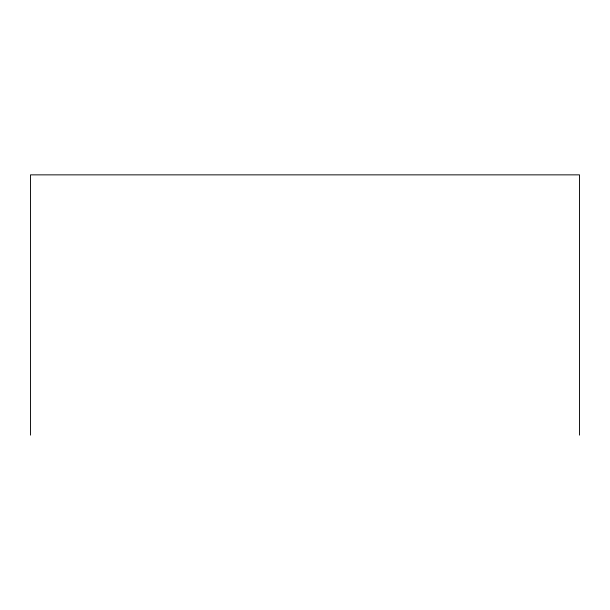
<?xml version="1.0" encoding="UTF-8"?>
<svg xmlns="http://www.w3.org/2000/svg" width="610" height="610" viewBox="0 0 610 610"><rect width="100%" height="100%" fill="white"/><g stroke="black" fill="none" stroke-linecap="round" stroke-linejoin="round"><path stroke-width="0.91" d="M579.5 435.143L579.5 174.856L30.5 174.856L30.5 435.143"/></g></svg>
